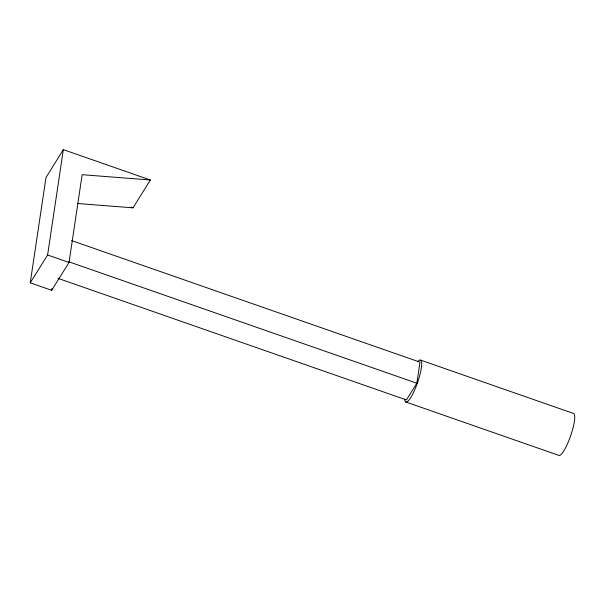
<?xml version="1.0" encoding="UTF-8"?>
<svg xmlns="http://www.w3.org/2000/svg" width="605" height="605" viewBox="0 0 605 605"><rect width="100%" height="100%" fill="white"/><g stroke="black" fill="none" stroke-linecap="round" stroke-linejoin="round"><path stroke-width="0.91" d="M150.365 180.01L82.151 174.686L69.031 262.472L51.682 290.302L30.25 282.822L45.995 177.477L63.343 149.647L150.365 180.01L133.009 207.84L77.886 203.537M30.25 282.822L47.598 254.992L63.343 149.647M51.682 290.302L51.962 288.434M57.982 278.338L406.424 399.935L416.837 383.23L419.991 362.153L71.549 240.563M131.24 207.22L133.009 207.84M420.709 360.141L573.744 413.548A22.234 4.598 -70.8 0 1 570.258 436.87A22.234 4.598 -70.8 0 1 558.733 455.353L405.698 401.947M68.395 261.632L416.837 383.23M47.598 254.992L69.031 262.472M417.692 361.729A22.234 4.598 -70.8 0 1 417.548 382.549A22.234 4.598 -70.8 0 1 404.707 398.967"/></g></svg>
